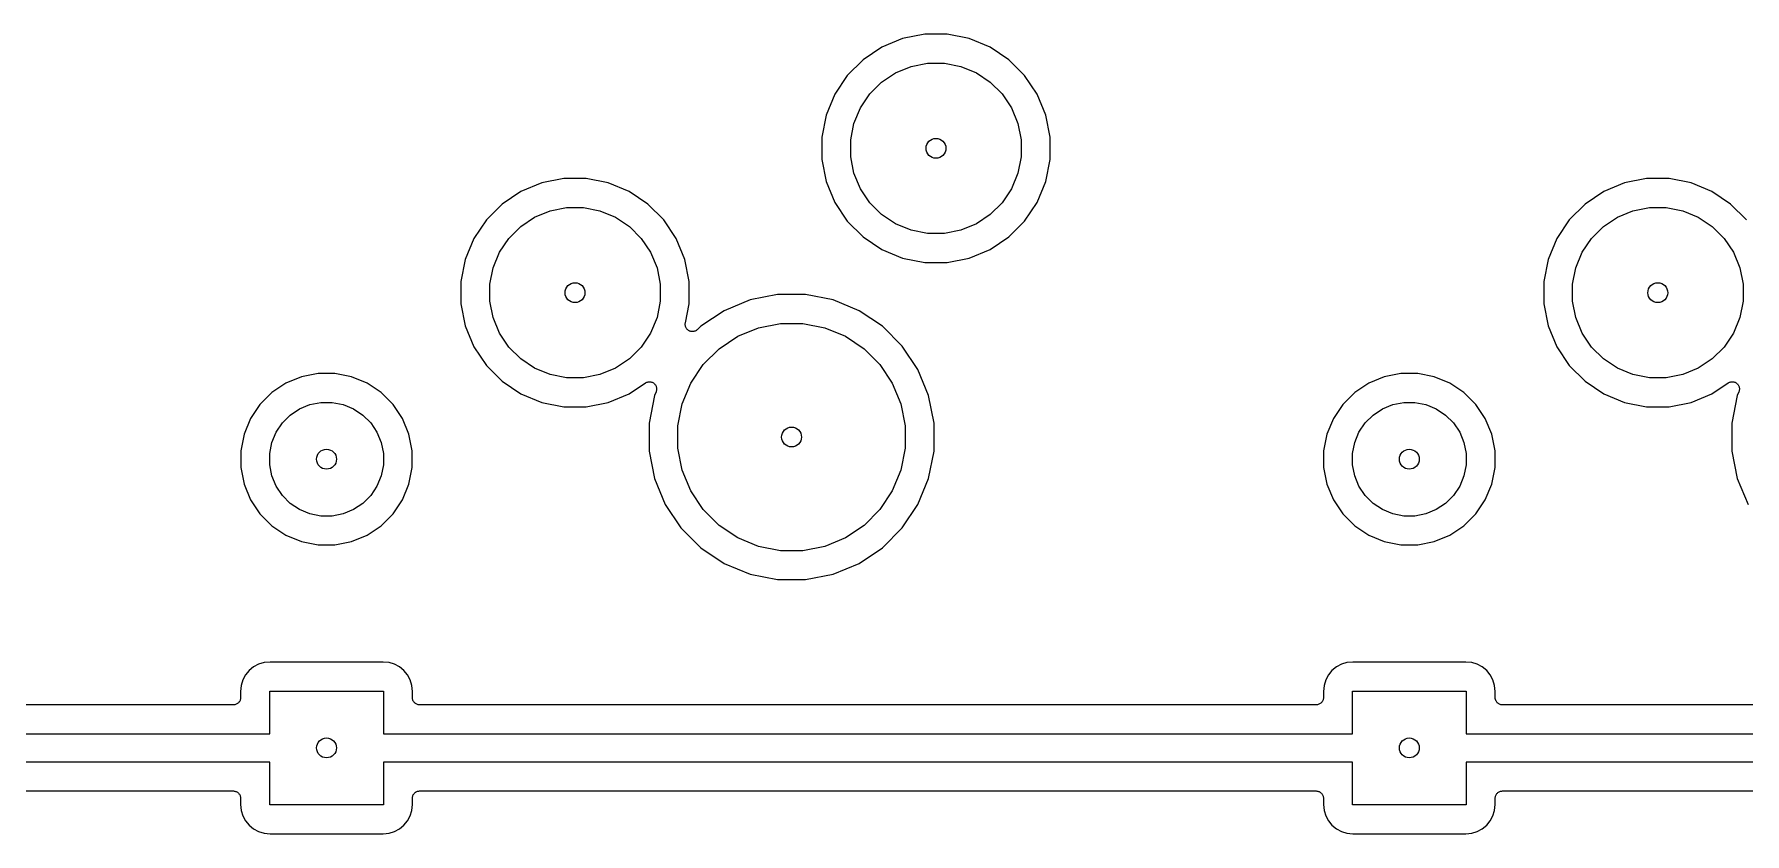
# Model space of a CAD drawing. Extents: x 1.5 to 15, y -8.3 to -3.1.
# Drawn here: x 2.938 to 4.123, y -6.4 to -5.846 of the extents above; entities that cross this region are included whole.
import ezdxf

# ---------------------------------------------------------------- set-up
doc = ezdxf.new("R2010")
doc.units = 0
doc.header["$MEASUREMENT"] = 0
doc.layers.add('BLACK', color=7, linetype='CONTINUOUS')

msp = doc.modelspace()

# ---------------------------------------------------------------- linework, layer by layer
at = {"layer": 'BLACK', "linetype": 'CONTINUOUS'}
for p, q in [((3.54003, -5.84869), (3.52564, -5.85465)), ((3.5553, -5.84565), (3.54003, -5.84869)), ((3.57088, -5.84565), (3.5553, -5.84565)), ((3.58615, -5.84869), (3.57088, -5.84565)), ((3.60054, -5.85465), (3.58615, -5.84869)), ((3.5127, -5.8633), (3.50168, -5.87431)), ((3.52564, -5.85465), (3.5127, -5.8633)), ((3.61349, -5.8633), (3.60054, -5.85465)), ((3.6245, -5.87431), (3.61349, -5.8633)), ((3.50168, -5.87431), (3.49303, -5.88726)), ((3.52545, -5.87883), (3.53512, -5.87237)), ((3.53512, -5.87237), (3.54586, -5.86792)), ((3.54586, -5.86792), (3.55727, -5.86565)), ((3.55727, -5.86565), (3.56891, -5.86565)), ((3.56891, -5.86565), (3.58032, -5.86792)), ((3.58032, -5.86792), (3.59106, -5.87237)), ((3.59106, -5.87237), (3.60074, -5.87883)), ((3.63315, -5.88726), (3.6245, -5.87431)), ((3.49303, -5.88726), (3.48707, -5.90165)), ((3.51076, -5.89673), (3.51722, -5.88706)), ((3.51722, -5.88706), (3.52545, -5.87883)), ((3.60074, -5.87883), (3.60896, -5.88706)), ((3.60896, -5.88706), (3.61542, -5.89673)), ((3.63911, -5.90165), (3.63315, -5.88726)), ((3.5063, -5.90748), (3.51076, -5.89673)), ((3.61542, -5.89673), (3.61988, -5.90748)), ((3.48707, -5.90165), (3.48404, -5.91692)), ((3.50404, -5.91889), (3.5063, -5.90748)), ((3.61988, -5.90748), (3.62215, -5.91889)), ((3.64215, -5.91692), (3.63911, -5.90165)), ((3.48404, -5.91692), (3.48404, -5.93249)), ((3.50404, -5.93052), (3.50404, -5.91889)), ((3.62215, -5.91889), (3.62215, -5.93052)), ((3.64215, -5.93249), (3.64215, -5.91692)), ((3.48404, -5.93249), (3.48707, -5.94776)), ((3.5063, -5.94193), (3.50404, -5.93052)), ((3.62215, -5.93052), (3.61988, -5.94193)), ((3.63911, -5.94776), (3.64215, -5.93249)), ((3.3053, -5.94565), (3.29003, -5.94869)), ((3.32088, -5.94565), (3.3053, -5.94565)), ((3.33615, -5.94869), (3.32088, -5.94565)), ((3.48707, -5.94776), (3.49303, -5.96215)), ((3.51076, -5.95268), (3.5063, -5.94193)), ((3.61988, -5.94193), (3.61542, -5.95268)), ((3.63315, -5.96215), (3.63911, -5.94776)), ((4.0553, -5.94565), (4.04003, -5.94869)), ((4.07088, -5.94565), (4.0553, -5.94565)), ((4.08615, -5.94869), (4.07088, -5.94565)), ((3.27564, -5.95465), (3.2627, -5.9633)), ((3.29003, -5.94869), (3.27564, -5.95465)), ((3.35054, -5.95465), (3.33615, -5.94869)), ((3.36349, -5.9633), (3.35054, -5.95465)), ((3.51722, -5.96235), (3.51076, -5.95268)), ((3.61542, -5.95268), (3.60896, -5.96235)), ((4.02564, -5.95465), (4.0127, -5.9633)), ((4.04003, -5.94869), (4.02564, -5.95465)), ((4.10054, -5.95465), (4.08615, -5.94869)), ((4.11349, -5.9633), (4.10054, -5.95465)), ((3.2627, -5.9633), (3.25168, -5.97431)), ((3.28512, -5.97237), (3.29586, -5.96792)), ((3.29586, -5.96792), (3.30727, -5.96565)), ((3.30727, -5.96565), (3.31891, -5.96565)), ((3.31891, -5.96565), (3.33032, -5.96792)), ((3.33032, -5.96792), (3.34106, -5.97237)), ((3.3745, -5.97431), (3.36349, -5.9633)), ((3.49303, -5.96215), (3.50168, -5.9751)), ((3.52545, -5.97058), (3.51722, -5.96235)), ((3.53512, -5.97704), (3.52545, -5.97058)), ((3.60074, -5.97058), (3.59106, -5.97704)), ((3.60896, -5.96235), (3.60074, -5.97058)), ((3.6245, -5.9751), (3.63315, -5.96215)), ((4.0127, -5.9633), (4.00168, -5.97431)), ((4.03512, -5.97237), (4.04586, -5.96792)), ((4.04586, -5.96792), (4.05727, -5.96565)), ((4.05727, -5.96565), (4.06891, -5.96565)), ((4.06891, -5.96565), (4.08032, -5.96792)), ((4.08032, -5.96792), (4.09106, -5.97237)), ((4.1245, -5.97431), (4.11349, -5.9633)), ((3.25168, -5.97431), (3.24303, -5.98726)), ((3.26722, -5.98706), (3.27545, -5.97883)), ((3.27545, -5.97883), (3.28512, -5.97237)), ((3.34106, -5.97237), (3.35074, -5.97883)), ((3.35074, -5.97883), (3.35896, -5.98706)), ((3.38315, -5.98726), (3.3745, -5.97431)), ((3.50168, -5.9751), (3.5127, -5.98611)), ((3.54586, -5.98149), (3.53512, -5.97704)), ((3.55727, -5.98376), (3.54586, -5.98149)), ((3.58032, -5.98149), (3.56891, -5.98376)), ((3.59106, -5.97704), (3.58032, -5.98149)), ((3.61349, -5.98611), (3.6245, -5.9751)), ((4.00168, -5.97431), (3.99303, -5.98726)), ((4.01722, -5.98706), (4.02545, -5.97883)), ((4.02545, -5.97883), (4.03512, -5.97237)), ((4.09106, -5.97237), (4.10074, -5.97883)), ((4.10074, -5.97883), (4.10896, -5.98706)), ((3.24303, -5.98726), (3.23707, -6.00165)), ((3.26076, -5.99673), (3.26722, -5.98706)), ((3.35896, -5.98706), (3.36542, -5.99673)), ((3.38911, -6.00165), (3.38315, -5.98726)), ((3.5127, -5.98611), (3.52564, -5.99476)), ((3.52564, -5.99476), (3.54003, -6.00072)), ((3.56891, -5.98376), (3.55727, -5.98376)), ((3.58615, -6.00072), (3.60054, -5.99476)), ((3.60054, -5.99476), (3.61349, -5.98611)), ((3.99303, -5.98726), (3.98707, -6.00165)), ((4.01076, -5.99673), (4.01722, -5.98706)), ((4.10896, -5.98706), (4.11542, -5.99673)), ((3.23707, -6.00165), (3.23404, -6.01692)), ((3.2563, -6.00748), (3.26076, -5.99673)), ((3.36542, -5.99673), (3.36988, -6.00748)), ((3.39215, -6.01692), (3.38911, -6.00165)), ((3.54003, -6.00072), (3.5553, -6.00376)), ((3.5553, -6.00376), (3.57088, -6.00376)), ((3.57088, -6.00376), (3.58615, -6.00072)), ((3.98707, -6.00165), (3.98404, -6.01692)), ((4.0063, -6.00748), (4.01076, -5.99673)), ((4.11542, -5.99673), (4.11988, -6.00748)), ((3.23404, -6.01692), (3.23404, -6.03249)), ((3.25404, -6.01889), (3.2563, -6.00748)), ((3.25404, -6.03052), (3.25404, -6.01889)), ((3.36988, -6.00748), (3.37215, -6.01889)), ((3.37215, -6.01889), (3.37215, -6.03052)), ((3.39215, -6.03249), (3.39215, -6.01692)), ((3.98404, -6.01692), (3.98404, -6.03249)), ((4.00404, -6.01889), (4.0063, -6.00748)), ((4.00404, -6.03052), (4.00404, -6.01889)), ((4.11988, -6.00748), (4.12215, -6.01889)), ((4.12215, -6.01889), (4.12215, -6.03052)), ((3.2563, -6.04193), (3.25404, -6.03052)), ((3.37215, -6.03052), (3.36988, -6.04193)), ((3.43429, -6.02976), (3.41632, -6.0372)), ((3.45337, -6.02596), (3.43429, -6.02976)), ((3.47282, -6.02596), (3.45337, -6.02596)), ((3.49189, -6.02976), (3.47282, -6.02596)), ((3.50986, -6.0372), (3.49189, -6.02976)), ((4.0063, -6.04193), (4.00404, -6.03052)), ((4.12215, -6.03052), (4.11988, -6.04193)), ((3.23404, -6.03249), (3.23707, -6.04776)), ((3.26076, -6.05268), (3.2563, -6.04193)), ((3.36988, -6.04193), (3.36542, -6.05268)), ((3.38952, -6.04568), (3.39215, -6.03249)), ((3.41632, -6.0372), (3.40015, -6.04801)), ((3.52603, -6.04801), (3.50986, -6.0372)), ((3.98404, -6.03249), (3.98707, -6.04776)), ((4.01076, -6.05268), (4.0063, -6.04193)), ((4.11988, -6.04193), (4.11542, -6.05268)), ((3.23707, -6.04776), (3.24303, -6.06215)), ((3.26722, -6.06235), (3.26076, -6.05268)), ((3.36542, -6.05268), (3.35896, -6.06235)), ((3.38943, -6.04664), (3.38947, -6.04616)), ((3.38943, -6.04665), (3.38943, -6.04664)), ((3.38947, -6.04713), (3.38943, -6.04665)), ((3.38943, -6.04665), (3.38943, -6.04665)), ((3.38947, -6.04616), (3.38952, -6.04568)), ((3.38952, -6.04761), (3.38947, -6.04713)), ((3.38952, -6.04762), (3.38952, -6.04761)), ((3.38952, -6.04763), (3.38952, -6.04762)), ((3.38966, -6.04809), (3.38952, -6.04763)), ((3.3898, -6.04855), (3.38966, -6.04809)), ((3.3898, -6.04856), (3.3898, -6.04855)), ((3.3898, -6.04855), (3.3898, -6.04855)), ((3.39003, -6.04899), (3.3898, -6.04856)), ((3.39025, -6.04941), (3.39003, -6.04899)), ((3.39026, -6.04942), (3.39025, -6.04941)), ((3.39056, -6.04979), (3.39026, -6.04942)), ((3.39026, -6.04942), (3.39026, -6.04942)), ((3.39087, -6.05017), (3.39056, -6.04979)), ((3.39087, -6.05018), (3.39087, -6.05017)), ((3.39087, -6.05017), (3.39087, -6.05017)), ((3.39124, -6.05048), (3.39087, -6.05018)), ((3.39161, -6.05079), (3.39124, -6.05048)), ((3.39162, -6.0508), (3.39161, -6.05079)), ((3.39163, -6.0508), (3.39162, -6.0508)), ((3.39205, -6.05103), (3.39163, -6.0508)), ((3.39247, -6.05126), (3.39205, -6.05103)), ((3.39248, -6.05126), (3.39247, -6.05126)), ((3.39248, -6.05127), (3.39248, -6.05126)), ((3.39295, -6.05141), (3.39248, -6.05127)), ((3.3934, -6.05155), (3.39295, -6.05141)), ((3.39341, -6.05155), (3.3934, -6.05155)), ((3.39342, -6.05156), (3.39341, -6.05155)), ((3.3939, -6.05161), (3.39342, -6.05156)), ((3.39437, -6.05166), (3.3939, -6.05161)), ((3.39438, -6.05166), (3.39437, -6.05166)), ((3.39439, -6.05166), (3.39438, -6.05166)), ((3.39486, -6.05162), (3.39439, -6.05166)), ((3.39535, -6.05157), (3.39486, -6.05162)), ((3.39536, -6.05157), (3.39535, -6.05157)), ((3.39535, -6.05157), (3.39535, -6.05157)), ((3.39582, -6.05144), (3.39536, -6.05157)), ((3.39628, -6.0513), (3.39582, -6.05144)), ((3.39629, -6.0513), (3.39628, -6.0513)), ((3.39673, -6.05107), (3.39629, -6.0513)), ((3.39629, -6.0513), (3.39629, -6.0513)), ((3.39715, -6.05085), (3.39673, -6.05107)), ((3.39716, -6.05085), (3.39715, -6.05085)), ((3.39715, -6.05085), (3.39715, -6.05085)), ((3.39753, -6.05054), (3.39716, -6.05085)), ((3.39791, -6.05024), (3.39753, -6.05054)), ((3.39792, -6.05023), (3.39791, -6.05024)), ((3.39796, -6.05019), (3.39792, -6.05023)), ((3.39792, -6.05023), (3.39792, -6.05023)), ((3.39792, -6.05023), (3.39792, -6.05023)), ((3.40015, -6.04801), (3.39796, -6.05019)), ((3.42579, -6.05493), (3.44012, -6.04899)), ((3.44012, -6.04899), (3.45534, -6.04596)), ((3.45534, -6.04596), (3.47085, -6.04596)), ((3.47085, -6.04596), (3.48606, -6.04899)), ((3.48606, -6.04899), (3.50039, -6.05493)), ((3.53979, -6.06176), (3.52603, -6.04801)), ((3.98707, -6.04776), (3.99303, -6.06215)), ((4.01722, -6.06235), (4.01076, -6.05268)), ((4.11542, -6.05268), (4.10896, -6.06235)), ((3.24303, -6.06215), (3.25168, -6.0751)), ((3.27545, -6.07058), (3.26722, -6.06235)), ((3.35896, -6.06235), (3.35074, -6.07058)), ((3.40193, -6.07451), (3.4129, -6.06354)), ((3.4129, -6.06354), (3.42579, -6.05493)), ((3.50039, -6.05493), (3.51328, -6.06354)), ((3.51328, -6.06354), (3.52425, -6.07451)), ((3.55059, -6.07793), (3.53979, -6.06176)), ((3.99303, -6.06215), (4.00168, -6.0751)), ((4.02545, -6.07058), (4.01722, -6.06235)), ((4.10896, -6.06235), (4.10074, -6.07058)), ((3.25168, -6.0751), (3.2627, -6.08611)), ((3.28512, -6.07704), (3.27545, -6.07058)), ((3.29586, -6.08149), (3.28512, -6.07704)), ((3.34106, -6.07704), (3.33032, -6.08149)), ((3.35074, -6.07058), (3.34106, -6.07704)), ((3.39331, -6.08741), (3.40193, -6.07451)), ((3.52425, -6.07451), (3.53287, -6.08741)), ((3.55804, -6.0959), (3.55059, -6.07793)), ((4.00168, -6.0751), (4.0127, -6.08611)), ((4.03512, -6.07704), (4.02545, -6.07058)), ((4.04586, -6.08149), (4.03512, -6.07704)), ((4.09106, -6.07704), (4.08032, -6.08149)), ((4.10074, -6.07058), (4.09106, -6.07704)), ((3.11284, -6.08745), (3.10312, -6.09394)), ((3.12365, -6.08297), (3.11284, -6.08745)), ((3.13512, -6.08069), (3.12365, -6.08297)), ((3.14681, -6.08069), (3.13512, -6.08069)), ((3.15828, -6.08297), (3.14681, -6.08069)), ((3.16909, -6.08745), (3.15828, -6.08297)), ((3.17881, -6.09394), (3.16909, -6.08745)), ((3.2627, -6.08611), (3.27564, -6.09476)), ((3.30727, -6.08376), (3.29586, -6.08149)), ((3.31891, -6.08376), (3.30727, -6.08376)), ((3.33032, -6.08149), (3.31891, -6.08376)), ((3.35054, -6.09476), (3.36183, -6.08722)), ((3.36183, -6.08722), (3.36188, -6.08718)), ((3.36188, -6.08718), (3.36188, -6.08718)), ((3.36188, -6.08718), (3.36188, -6.08718)), ((3.36188, -6.08718), (3.36189, -6.08718)), ((3.36189, -6.08718), (3.36232, -6.08695)), ((3.36232, -6.08695), (3.36274, -6.08673)), ((3.36274, -6.08673), (3.36275, -6.08673)), ((3.36275, -6.08673), (3.36276, -6.08673)), ((3.36276, -6.08673), (3.36322, -6.0866)), ((3.36322, -6.0866), (3.36368, -6.08646)), ((3.36368, -6.08646), (3.36369, -6.08646)), ((3.36369, -6.08646), (3.36417, -6.08642)), ((3.36369, -6.08646), (3.36369, -6.08646)), ((3.36417, -6.08642), (3.36465, -6.08637)), ((3.36465, -6.08637), (3.36466, -6.08637)), ((3.36466, -6.08637), (3.36467, -6.08637)), ((3.36467, -6.08637), (3.36516, -6.08643)), ((3.36516, -6.08643), (3.36562, -6.08648)), ((3.36562, -6.08648), (3.36563, -6.08648)), ((3.36563, -6.08648), (3.36564, -6.08648)), ((3.36564, -6.08648), (3.36611, -6.08663)), ((3.36611, -6.08663), (3.36655, -6.08677)), ((3.36655, -6.08677), (3.36656, -6.08677)), ((3.36656, -6.08677), (3.36657, -6.08677)), ((3.36657, -6.08677), (3.367, -6.08701)), ((3.367, -6.08701), (3.36741, -6.08723)), ((3.36741, -6.08723), (3.36742, -6.08724)), ((3.36742, -6.08724), (3.36742, -6.08724)), ((3.36742, -6.08724), (3.3678, -6.08755)), ((3.3678, -6.08755), (3.36816, -6.08786)), ((3.36816, -6.08786), (3.36817, -6.08786)), ((3.36817, -6.08786), (3.36817, -6.08787)), ((3.36817, -6.08787), (3.36848, -6.08824)), ((3.36848, -6.08824), (3.36878, -6.08861)), ((3.36878, -6.08861), (3.36878, -6.08862)), ((3.36878, -6.08862), (3.36879, -6.08862)), ((3.36879, -6.08862), (3.36902, -6.08906)), ((3.36902, -6.08906), (3.36924, -6.08948)), ((3.36924, -6.08948), (3.36924, -6.08948)), ((3.36924, -6.08948), (3.36924, -6.08949)), ((3.36924, -6.08949), (3.36938, -6.08996)), ((3.36938, -6.08996), (3.36952, -6.09041)), ((3.38738, -6.10174), (3.39331, -6.08741)), ((3.53287, -6.08741), (3.5388, -6.10174)), ((3.86284, -6.08745), (3.85312, -6.09394)), ((3.87365, -6.08297), (3.86284, -6.08745)), ((3.88512, -6.08069), (3.87365, -6.08297)), ((3.89681, -6.08069), (3.88512, -6.08069)), ((3.90828, -6.08297), (3.89681, -6.08069)), ((3.91909, -6.08745), (3.90828, -6.08297)), ((3.92881, -6.09394), (3.91909, -6.08745)), ((4.0127, -6.08611), (4.02564, -6.09476)), ((4.05727, -6.08376), (4.04586, -6.08149)), ((4.06891, -6.08376), (4.05727, -6.08376)), ((4.08032, -6.08149), (4.06891, -6.08376)), ((4.10054, -6.09476), (4.11183, -6.08722)), ((4.11183, -6.08722), (4.11188, -6.08718)), ((4.11188, -6.08718), (4.11188, -6.08718)), ((4.11188, -6.08718), (4.11188, -6.08718)), ((4.11188, -6.08718), (4.11189, -6.08718)), ((4.11189, -6.08718), (4.11232, -6.08695)), ((4.11232, -6.08695), (4.11274, -6.08673)), ((4.11274, -6.08673), (4.11275, -6.08673)), ((4.11275, -6.08673), (4.11276, -6.08673)), ((4.11276, -6.08673), (4.11322, -6.0866)), ((4.11322, -6.0866), (4.11368, -6.08646)), ((4.11368, -6.08646), (4.11369, -6.08646)), ((4.11369, -6.08646), (4.11417, -6.08642)), ((4.11369, -6.08646), (4.11369, -6.08646)), ((4.11417, -6.08642), (4.11465, -6.08637)), ((4.11465, -6.08637), (4.11466, -6.08637)), ((4.11466, -6.08637), (4.11467, -6.08637)), ((4.11467, -6.08637), (4.11516, -6.08643)), ((4.11516, -6.08643), (4.11562, -6.08648)), ((4.11562, -6.08648), (4.11563, -6.08648)), ((4.11563, -6.08648), (4.11564, -6.08648)), ((4.11564, -6.08648), (4.11611, -6.08663)), ((4.11611, -6.08663), (4.11655, -6.08677)), ((4.11655, -6.08677), (4.11656, -6.08677)), ((4.11656, -6.08677), (4.11657, -6.08677)), ((4.11657, -6.08677), (4.117, -6.08701)), ((4.117, -6.08701), (4.11741, -6.08723)), ((4.11741, -6.08723), (4.11742, -6.08724)), ((4.11742, -6.08724), (4.11742, -6.08724)), ((4.11742, -6.08724), (4.1178, -6.08755)), ((4.1178, -6.08755), (4.11816, -6.08786)), ((4.11816, -6.08786), (4.11817, -6.08786)), ((4.11817, -6.08786), (4.11817, -6.08787)), ((4.11817, -6.08787), (4.11848, -6.08824)), ((4.11848, -6.08824), (4.11878, -6.08861)), ((4.11878, -6.08861), (4.11878, -6.08862)), ((4.11878, -6.08862), (4.11879, -6.08862)), ((4.11879, -6.08862), (4.11902, -6.08906)), ((4.11902, -6.08906), (4.11924, -6.08948)), ((4.11924, -6.08948), (4.11924, -6.08948)), ((4.11924, -6.08948), (4.11924, -6.08949)), ((4.11924, -6.08949), (4.11938, -6.08996)), ((4.11938, -6.08996), (4.11952, -6.09041)), ((3.10312, -6.09394), (3.09485, -6.10221)), ((3.12948, -6.1022), (3.13709, -6.10069)), ((3.13709, -6.10069), (3.14484, -6.10069)), ((3.14484, -6.10069), (3.15245, -6.1022)), ((3.18708, -6.10221), (3.17881, -6.09394)), ((3.27564, -6.09476), (3.29003, -6.10072)), ((3.29003, -6.10072), (3.3053, -6.10376)), ((3.32088, -6.10376), (3.33615, -6.10072)), ((3.33615, -6.10072), (3.35054, -6.09476)), ((3.36814, -6.0959), (3.36435, -6.11498)), ((3.36923, -6.09329), (3.36814, -6.0959)), ((3.36937, -6.09283), (3.36923, -6.09329)), ((3.36951, -6.09237), (3.36937, -6.09283)), ((3.36956, -6.09188), (3.36951, -6.09235)), ((3.36951, -6.09235), (3.36951, -6.09236)), ((3.36951, -6.09236), (3.36951, -6.09237)), ((3.36952, -6.09041), (3.36952, -6.09042)), ((3.36952, -6.09042), (3.36952, -6.09042)), ((3.36952, -6.09042), (3.36956, -6.09092)), ((3.36956, -6.09092), (3.36961, -6.09138)), ((3.36961, -6.09139), (3.36956, -6.09188)), ((3.36961, -6.09138), (3.36961, -6.09139)), ((3.36961, -6.09139), (3.36961, -6.09139)), ((3.38435, -6.11695), (3.38738, -6.10174)), ((3.5388, -6.10174), (3.54183, -6.11695)), ((3.56183, -6.11498), (3.55804, -6.0959)), ((3.85312, -6.09394), (3.84485, -6.10221)), ((3.87948, -6.1022), (3.88709, -6.10069)), ((3.88709, -6.10069), (3.89484, -6.10069)), ((3.89484, -6.10069), (3.90245, -6.1022)), ((3.93708, -6.10221), (3.92881, -6.09394)), ((4.02564, -6.09476), (4.04003, -6.10072)), ((4.04003, -6.10072), (4.0553, -6.10376)), ((4.07088, -6.10376), (4.08615, -6.10072)), ((4.08615, -6.10072), (4.10054, -6.09476)), ((4.11814, -6.0959), (4.11435, -6.11498)), ((4.11923, -6.09329), (4.11814, -6.0959)), ((4.11937, -6.09283), (4.11923, -6.09329)), ((4.11951, -6.09237), (4.11937, -6.09283)), ((4.11956, -6.09188), (4.11951, -6.09235)), ((4.11951, -6.09235), (4.11951, -6.09236)), ((4.11951, -6.09236), (4.11951, -6.09237)), ((4.11952, -6.09041), (4.11952, -6.09042)), ((4.11952, -6.09042), (4.11952, -6.09042)), ((4.11952, -6.09042), (4.11956, -6.09092)), ((4.11956, -6.09092), (4.11961, -6.09138)), ((4.11961, -6.09139), (4.11956, -6.09188)), ((4.11961, -6.09138), (4.11961, -6.09139)), ((4.11961, -6.09139), (4.11961, -6.09139)), ((3.08835, -6.11194), (3.08388, -6.12274)), ((3.09485, -6.10221), (3.08835, -6.11194)), ((3.11038, -6.11496), (3.11587, -6.10948)), ((3.11587, -6.10948), (3.12232, -6.10517)), ((3.12232, -6.10517), (3.12948, -6.1022)), ((3.15245, -6.1022), (3.15961, -6.10517)), ((3.15961, -6.10517), (3.16606, -6.10948)), ((3.16606, -6.10948), (3.17155, -6.11496)), ((3.19358, -6.11194), (3.18708, -6.10221)), ((3.19805, -6.12274), (3.19358, -6.11194)), ((3.3053, -6.10376), (3.32088, -6.10376)), ((3.83835, -6.11194), (3.83388, -6.12274)), ((3.84485, -6.10221), (3.83835, -6.11194)), ((3.86038, -6.11496), (3.86587, -6.10948)), ((3.86587, -6.10948), (3.87232, -6.10517)), ((3.87232, -6.10517), (3.87948, -6.1022)), ((3.90245, -6.1022), (3.90961, -6.10517)), ((3.90961, -6.10517), (3.91606, -6.10948)), ((3.91606, -6.10948), (3.92155, -6.11496)), ((3.94358, -6.11194), (3.93708, -6.10221)), ((3.94805, -6.12274), (3.94358, -6.11194)), ((4.0553, -6.10376), (4.07088, -6.10376)), ((3.08388, -6.12274), (3.08159, -6.13421)), ((3.10311, -6.12858), (3.10608, -6.12141)), ((3.10608, -6.12141), (3.11038, -6.11496)), ((3.17155, -6.11496), (3.17585, -6.12141)), ((3.17585, -6.12141), (3.17882, -6.12858)), ((3.20033, -6.13421), (3.19805, -6.12274)), ((3.36435, -6.11498), (3.36435, -6.13443)), ((3.38435, -6.13246), (3.38435, -6.11695)), ((3.54183, -6.11695), (3.54183, -6.13246)), ((3.56183, -6.13443), (3.56183, -6.11498)), ((3.83388, -6.12274), (3.83159, -6.13421)), ((3.85311, -6.12858), (3.85608, -6.12141)), ((3.85608, -6.12141), (3.86038, -6.11496)), ((3.92155, -6.11496), (3.92585, -6.12141)), ((3.92585, -6.12141), (3.92882, -6.12858)), ((3.95033, -6.13421), (3.94805, -6.12274)), ((4.11435, -6.11498), (4.11435, -6.13443)), ((3.08159, -6.13421), (3.08159, -6.14591)), ((3.10159, -6.13618), (3.10311, -6.12858)), ((3.10159, -6.14394), (3.10159, -6.13618)), ((3.17882, -6.12858), (3.18033, -6.13618)), ((3.18033, -6.13618), (3.18033, -6.14394)), ((3.20033, -6.14591), (3.20033, -6.13421)), ((3.36435, -6.13443), (3.36814, -6.15351)), ((3.38738, -6.14767), (3.38435, -6.13246)), ((3.54183, -6.13246), (3.5388, -6.14767)), ((3.55804, -6.15351), (3.56183, -6.13443)), ((3.83159, -6.13421), (3.83159, -6.14591)), ((3.85159, -6.13618), (3.85311, -6.12858)), ((3.85159, -6.14394), (3.85159, -6.13618)), ((3.92882, -6.12858), (3.93033, -6.13618)), ((3.93033, -6.13618), (3.93033, -6.14394)), ((3.95033, -6.14591), (3.95033, -6.13421)), ((4.11435, -6.13443), (4.11814, -6.15351)), ((3.08159, -6.14591), (3.08388, -6.15738)), ((3.10311, -6.15154), (3.10159, -6.14394)), ((3.18033, -6.14394), (3.17882, -6.15154)), ((3.19805, -6.15738), (3.20033, -6.14591)), ((3.39331, -6.162), (3.38738, -6.14767)), ((3.5388, -6.14767), (3.53287, -6.162)), ((3.83159, -6.14591), (3.83388, -6.15738)), ((3.85311, -6.15154), (3.85159, -6.14394)), ((3.93033, -6.14394), (3.92882, -6.15154)), ((3.94805, -6.15738), (3.95033, -6.14591)), ((3.08388, -6.15738), (3.08835, -6.16818)), ((3.10608, -6.15871), (3.10311, -6.15154)), ((3.11038, -6.16516), (3.10608, -6.15871)), ((3.17585, -6.15871), (3.17155, -6.16516)), ((3.17882, -6.15154), (3.17585, -6.15871)), ((3.19358, -6.16818), (3.19805, -6.15738)), ((3.36814, -6.15351), (3.37559, -6.17148)), ((3.55059, -6.17148), (3.55804, -6.15351)), ((3.83388, -6.15738), (3.83835, -6.16818)), ((3.85608, -6.15871), (3.85311, -6.15154)), ((3.86038, -6.16516), (3.85608, -6.15871)), ((3.92585, -6.15871), (3.92155, -6.16516)), ((3.92882, -6.15154), (3.92585, -6.15871)), ((3.94358, -6.16818), (3.94805, -6.15738)), ((4.11814, -6.15351), (4.12559, -6.17148)), ((3.08835, -6.16818), (3.09485, -6.17791)), ((3.11587, -6.17064), (3.11038, -6.16516)), ((3.12232, -6.17495), (3.11587, -6.17064)), ((3.16606, -6.17064), (3.15961, -6.17495)), ((3.17155, -6.16516), (3.16606, -6.17064)), ((3.18708, -6.17791), (3.19358, -6.16818)), ((3.37559, -6.17148), (3.38639, -6.18765)), ((3.40193, -6.1749), (3.39331, -6.162)), ((3.53287, -6.162), (3.52425, -6.1749)), ((3.53979, -6.18765), (3.55059, -6.17148)), ((3.83835, -6.16818), (3.84485, -6.17791)), ((3.86587, -6.17064), (3.86038, -6.16516)), ((3.87232, -6.17495), (3.86587, -6.17064)), ((3.91606, -6.17064), (3.90961, -6.17495)), ((3.92155, -6.16516), (3.91606, -6.17064)), ((3.93708, -6.17791), (3.94358, -6.16818)), ((3.09485, -6.17791), (3.10312, -6.18617)), ((3.12948, -6.17792), (3.12232, -6.17495)), ((3.13709, -6.17943), (3.12948, -6.17792)), ((3.14484, -6.17943), (3.13709, -6.17943)), ((3.15245, -6.17792), (3.14484, -6.17943)), ((3.15961, -6.17495), (3.15245, -6.17792)), ((3.17881, -6.18617), (3.18708, -6.17791)), ((3.4129, -6.18587), (3.40193, -6.1749)), ((3.52425, -6.1749), (3.51328, -6.18587)), ((3.84485, -6.17791), (3.85312, -6.18617)), ((3.87948, -6.17792), (3.87232, -6.17495)), ((3.88709, -6.17943), (3.87948, -6.17792)), ((3.89484, -6.17943), (3.88709, -6.17943)), ((3.90245, -6.17792), (3.89484, -6.17943)), ((3.90961, -6.17495), (3.90245, -6.17792)), ((3.92881, -6.18617), (3.93708, -6.17791)), ((3.10312, -6.18617), (3.11284, -6.19267)), ((3.11284, -6.19267), (3.12365, -6.19715)), ((3.15828, -6.19715), (3.16909, -6.19267)), ((3.16909, -6.19267), (3.17881, -6.18617)), ((3.38639, -6.18765), (3.40015, -6.2014)), ((3.42579, -6.19448), (3.4129, -6.18587)), ((3.44012, -6.20042), (3.42579, -6.19448)), ((3.50039, -6.19448), (3.48606, -6.20042)), ((3.51328, -6.18587), (3.50039, -6.19448)), ((3.52603, -6.2014), (3.53979, -6.18765)), ((3.85312, -6.18617), (3.86284, -6.19267)), ((3.86284, -6.19267), (3.87365, -6.19715)), ((3.90828, -6.19715), (3.91909, -6.19267)), ((3.91909, -6.19267), (3.92881, -6.18617)), ((3.12365, -6.19715), (3.13512, -6.19943)), ((3.13512, -6.19943), (3.14681, -6.19943)), ((3.14681, -6.19943), (3.15828, -6.19715)), ((3.40015, -6.2014), (3.41632, -6.21221)), ((3.45534, -6.20344), (3.44012, -6.20042)), ((3.47085, -6.20344), (3.45534, -6.20344)), ((3.48606, -6.20042), (3.47085, -6.20344)), ((3.50986, -6.21221), (3.52603, -6.2014)), ((3.87365, -6.19715), (3.88512, -6.19943)), ((3.88512, -6.19943), (3.89681, -6.19943)), ((3.89681, -6.19943), (3.90828, -6.19715)), ((3.41632, -6.21221), (3.43429, -6.21965)), ((3.43429, -6.21965), (3.45337, -6.22344)), ((3.47282, -6.22344), (3.49189, -6.21965)), ((3.49189, -6.21965), (3.50986, -6.21221)), ((3.45337, -6.22344), (3.47282, -6.22344)), ((3.08488, -6.28952), (3.08303, -6.293)), ((3.08738, -6.28648), (3.08488, -6.28952)), ((3.09043, -6.28398), (3.08738, -6.28648)), ((3.0939, -6.28212), (3.09043, -6.28398)), ((3.09767, -6.28098), (3.0939, -6.28212)), ((3.10184, -6.28057), (3.09767, -6.28098)), ((3.18009, -6.28057), (3.10184, -6.28057)), ((3.18426, -6.28098), (3.18009, -6.28057)), ((3.18803, -6.28212), (3.18426, -6.28098)), ((3.1915, -6.28398), (3.18803, -6.28212)), ((3.19455, -6.28648), (3.1915, -6.28398)), ((3.19704, -6.28952), (3.19455, -6.28648)), ((3.1989, -6.293), (3.19704, -6.28952)), ((3.83488, -6.28952), (3.83303, -6.293)), ((3.83738, -6.28648), (3.83488, -6.28952)), ((3.84043, -6.28398), (3.83738, -6.28648)), ((3.8439, -6.28212), (3.84043, -6.28398)), ((3.84767, -6.28098), (3.8439, -6.28212)), ((3.85184, -6.28057), (3.84767, -6.28098)), ((3.93009, -6.28057), (3.85184, -6.28057)), ((3.93426, -6.28098), (3.93009, -6.28057)), ((3.93803, -6.28212), (3.93426, -6.28098)), ((3.9415, -6.28398), (3.93803, -6.28212)), ((3.94455, -6.28648), (3.9415, -6.28398)), ((3.94704, -6.28952), (3.94455, -6.28648)), ((3.9489, -6.293), (3.94704, -6.28952)), ((3.08188, -6.29677), (3.08147, -6.30093)), ((3.08147, -6.30093), (3.08147, -6.30522)), ((3.08303, -6.293), (3.08188, -6.29677)), ((3.10159, -6.33022), (3.10159, -6.30069)), ((3.10159, -6.30069), (3.18033, -6.30069)), ((3.18033, -6.30069), (3.18033, -6.33022)), ((3.20005, -6.29677), (3.1989, -6.293)), ((3.20046, -6.30093), (3.20005, -6.29677)), ((3.20046, -6.30522), (3.20046, -6.30093)), ((3.83188, -6.29677), (3.83147, -6.30093)), ((3.83147, -6.30093), (3.83147, -6.30522)), ((3.83303, -6.293), (3.83188, -6.29677)), ((3.85159, -6.33022), (3.85159, -6.30069)), ((3.85159, -6.30069), (3.93033, -6.30069)), ((3.93033, -6.30069), (3.93033, -6.33022)), ((3.95005, -6.29677), (3.9489, -6.293)), ((3.95046, -6.30093), (3.95005, -6.29677)), ((3.95046, -6.30522), (3.95046, -6.30093)), ((3.07647, -6.31022), (2.17421, -6.31022)), ((3.07694, -6.31017), (3.07647, -6.31022)), ((3.07741, -6.31013), (3.07694, -6.31017)), ((3.07743, -6.31012), (3.07741, -6.31013)), ((3.07744, -6.31012), (3.07743, -6.31012)), ((3.0779, -6.30999), (3.07744, -6.31012)), ((3.07835, -6.30985), (3.0779, -6.30999)), ((3.07836, -6.30984), (3.07835, -6.30985)), ((3.07838, -6.30984), (3.07836, -6.30984)), ((3.07879, -6.30962), (3.07838, -6.30984)), ((3.07921, -6.3094), (3.07879, -6.30962)), ((3.07923, -6.30939), (3.07921, -6.3094)), ((3.07924, -6.30938), (3.07923, -6.30939)), ((3.07961, -6.30908), (3.07924, -6.30938)), ((3.07997, -6.30879), (3.07961, -6.30908)), ((3.07998, -6.30878), (3.07997, -6.30879)), ((3.08, -6.30876), (3.07998, -6.30878)), ((3.0803, -6.3084), (3.08, -6.30876)), ((3.0806, -6.30804), (3.0803, -6.3084)), ((3.08061, -6.30803), (3.0806, -6.30804)), ((3.08062, -6.30801), (3.08061, -6.30803)), ((3.08084, -6.3076), (3.08062, -6.30801)), ((3.08107, -6.30719), (3.08084, -6.3076)), ((3.08108, -6.30715), (3.08107, -6.30717)), ((3.08107, -6.30717), (3.08107, -6.30719)), ((3.08122, -6.3067), (3.08108, -6.30715)), ((3.08136, -6.30626), (3.08122, -6.3067)), ((3.08137, -6.30624), (3.08136, -6.30626)), ((3.08142, -6.30576), (3.08137, -6.30622)), ((3.08137, -6.30622), (3.08137, -6.30624)), ((3.08147, -6.30529), (3.08142, -6.30576)), ((3.08147, -6.30522), (3.08147, -6.30525)), ((3.08147, -6.30525), (3.08147, -6.30525)), ((3.08147, -6.30525), (3.08147, -6.30525)), ((3.08147, -6.30525), (3.08147, -6.30529)), ((3.2005, -6.30569), (3.20046, -6.30522)), ((3.20054, -6.30615), (3.2005, -6.30569)), ((3.20055, -6.30617), (3.20054, -6.30615)), ((3.20055, -6.30619), (3.20055, -6.30617)), ((3.20069, -6.30664), (3.20055, -6.30619)), ((3.20082, -6.30709), (3.20069, -6.30664)), ((3.20083, -6.30711), (3.20082, -6.30709)), ((3.20083, -6.30712), (3.20083, -6.30711)), ((3.20105, -6.30754), (3.20083, -6.30712)), ((3.20127, -6.30795), (3.20105, -6.30754)), ((3.20128, -6.30797), (3.20127, -6.30795)), ((3.20129, -6.30798), (3.20128, -6.30797)), ((3.20159, -6.30835), (3.20129, -6.30798)), ((3.20188, -6.30871), (3.20159, -6.30835)), ((3.2019, -6.30873), (3.20188, -6.30871)), ((3.20191, -6.30874), (3.2019, -6.30873)), ((3.20227, -6.30904), (3.20191, -6.30874)), ((3.20263, -6.30934), (3.20227, -6.30904)), ((3.20265, -6.30935), (3.20263, -6.30934)), ((3.20266, -6.30936), (3.20265, -6.30935)), ((3.20307, -6.30959), (3.20266, -6.30936)), ((3.20349, -6.30981), (3.20307, -6.30959)), ((3.2035, -6.30982), (3.20349, -6.30981)), ((3.20352, -6.30983), (3.2035, -6.30982)), ((3.20397, -6.30996), (3.20352, -6.30983)), ((3.20442, -6.31011), (3.20397, -6.30996)), ((3.20443, -6.31011), (3.20442, -6.31011)), ((3.20445, -6.31011), (3.20443, -6.31011)), ((3.20492, -6.31016), (3.20445, -6.31011)), ((3.20539, -6.31022), (3.20492, -6.31016)), ((3.20542, -6.31022), (3.20539, -6.31022)), ((3.20546, -6.31022), (3.20542, -6.31022)), ((3.20542, -6.31022), (3.20542, -6.31022)), ((3.20542, -6.31022), (3.20542, -6.31022)), ((3.82647, -6.31022), (3.20546, -6.31022)), ((3.82694, -6.31017), (3.82647, -6.31022)), ((3.82741, -6.31013), (3.82694, -6.31017)), ((3.82743, -6.31012), (3.82741, -6.31013)), ((3.82744, -6.31012), (3.82743, -6.31012)), ((3.8279, -6.30999), (3.82744, -6.31012)), ((3.82835, -6.30985), (3.8279, -6.30999)), ((3.82836, -6.30984), (3.82835, -6.30985)), ((3.82838, -6.30984), (3.82836, -6.30984)), ((3.82879, -6.30962), (3.82838, -6.30984)), ((3.82921, -6.3094), (3.82879, -6.30962)), ((3.82923, -6.30939), (3.82921, -6.3094)), ((3.82924, -6.30938), (3.82923, -6.30939)), ((3.82961, -6.30908), (3.82924, -6.30938)), ((3.82997, -6.30879), (3.82961, -6.30908)), ((3.82998, -6.30878), (3.82997, -6.30879)), ((3.83, -6.30876), (3.82998, -6.30878)), ((3.8303, -6.3084), (3.83, -6.30876)), ((3.8306, -6.30804), (3.8303, -6.3084)), ((3.83061, -6.30803), (3.8306, -6.30804)), ((3.83062, -6.30801), (3.83061, -6.30803)), ((3.83084, -6.3076), (3.83062, -6.30801)), ((3.83107, -6.30719), (3.83084, -6.3076)), ((3.83108, -6.30715), (3.83107, -6.30717)), ((3.83107, -6.30717), (3.83107, -6.30719)), ((3.83122, -6.3067), (3.83108, -6.30715)), ((3.83136, -6.30626), (3.83122, -6.3067)), ((3.83137, -6.30624), (3.83136, -6.30626)), ((3.83142, -6.30576), (3.83137, -6.30622)), ((3.83137, -6.30622), (3.83137, -6.30624)), ((3.83147, -6.30529), (3.83142, -6.30576)), ((3.83147, -6.30522), (3.83147, -6.30525)), ((3.83147, -6.30525), (3.83147, -6.30525)), ((3.83147, -6.30525), (3.83147, -6.30525)), ((3.83147, -6.30525), (3.83147, -6.30529)), ((3.9505, -6.30569), (3.95046, -6.30522)), ((3.95054, -6.30615), (3.9505, -6.30569)), ((3.95055, -6.30617), (3.95054, -6.30615)), ((3.95055, -6.30619), (3.95055, -6.30617)), ((3.95069, -6.30664), (3.95055, -6.30619)), ((3.95082, -6.30709), (3.95069, -6.30664)), ((3.95083, -6.30711), (3.95082, -6.30709)), ((3.95083, -6.30712), (3.95083, -6.30711)), ((3.95105, -6.30754), (3.95083, -6.30712)), ((3.95127, -6.30795), (3.95105, -6.30754)), ((3.95128, -6.30797), (3.95127, -6.30795)), ((3.95129, -6.30798), (3.95128, -6.30797)), ((3.95159, -6.30835), (3.95129, -6.30798)), ((3.95188, -6.30871), (3.95159, -6.30835)), ((3.9519, -6.30873), (3.95188, -6.30871)), ((3.95191, -6.30874), (3.9519, -6.30873)), ((3.95227, -6.30904), (3.95191, -6.30874)), ((3.95263, -6.30934), (3.95227, -6.30904)), ((3.95265, -6.30935), (3.95263, -6.30934)), ((3.95266, -6.30936), (3.95265, -6.30935)), ((3.95307, -6.30959), (3.95266, -6.30936)), ((3.95349, -6.30981), (3.95307, -6.30959)), ((3.9535, -6.30982), (3.95349, -6.30981)), ((3.95352, -6.30983), (3.9535, -6.30982)), ((3.95397, -6.30996), (3.95352, -6.30983)), ((3.95442, -6.31011), (3.95397, -6.30996)), ((3.95443, -6.31011), (3.95442, -6.31011)), ((3.95445, -6.31011), (3.95443, -6.31011)), ((3.95492, -6.31016), (3.95445, -6.31011)), ((3.95539, -6.31022), (3.95492, -6.31016)), ((3.95542, -6.31022), (3.95539, -6.31022)), ((3.95546, -6.31022), (3.95542, -6.31022)), ((3.95542, -6.31022), (3.95542, -6.31022)), ((3.95542, -6.31022), (3.95542, -6.31022)), ((4.57647, -6.31022), (3.95546, -6.31022)), ((2.14908, -6.33022), (3.10159, -6.33022)), ((3.18033, -6.33022), (3.85159, -6.33022)), ((3.93033, -6.33022), (4.60159, -6.33022)), ((3.10159, -6.3499), (2.14908, -6.3499)), ((3.10159, -6.37943), (3.10159, -6.3499)), ((3.85159, -6.3499), (3.18033, -6.3499)), ((3.18033, -6.3499), (3.18033, -6.37943)), ((3.85159, -6.37943), (3.85159, -6.3499)), ((4.60159, -6.3499), (3.93033, -6.3499)), ((3.93033, -6.3499), (3.93033, -6.37943)), ((2.17421, -6.3699), (3.07647, -6.3699)), ((3.07647, -6.3699), (3.07651, -6.3699)), ((3.07651, -6.3699), (3.07651, -6.3699)), ((3.07651, -6.3699), (3.07651, -6.3699)), ((3.07651, -6.3699), (3.07654, -6.3699)), ((3.07654, -6.3699), (3.07701, -6.36995)), ((3.07701, -6.36995), (3.07748, -6.37)), ((3.07748, -6.37), (3.0775, -6.37001)), ((3.0775, -6.37001), (3.07751, -6.37001)), ((3.07751, -6.37001), (3.07796, -6.37015)), ((3.07796, -6.37015), (3.07841, -6.37029)), ((3.07841, -6.37029), (3.07843, -6.3703)), ((3.07843, -6.3703), (3.07844, -6.37031)), ((3.07844, -6.37031), (3.07885, -6.37053)), ((3.07885, -6.37053), (3.07927, -6.37076)), ((3.07927, -6.37076), (3.07928, -6.37077)), ((3.07928, -6.37077), (3.0793, -6.37078)), ((3.0793, -6.37078), (3.07966, -6.37108)), ((3.07966, -6.37108), (3.08002, -6.37138)), ((3.08002, -6.37138), (3.08003, -6.37139)), ((3.08003, -6.37139), (3.08005, -6.3714)), ((3.08005, -6.3714), (3.08034, -6.37177)), ((3.08034, -6.37177), (3.08064, -6.37213)), ((3.08064, -6.37213), (3.08065, -6.37215)), ((3.08065, -6.37215), (3.08066, -6.37216)), ((3.08066, -6.37216), (3.08088, -6.37258)), ((3.08088, -6.37258), (3.0811, -6.373)), ((3.0811, -6.373), (3.0811, -6.37301)), ((3.0811, -6.37301), (3.08111, -6.37303)), ((3.08111, -6.37303), (3.08124, -6.37348)), ((3.08124, -6.37348), (3.08138, -6.37393)), ((3.08138, -6.37393), (3.08138, -6.37395)), ((3.08138, -6.37395), (3.08138, -6.37396)), ((3.08138, -6.37396), (3.08143, -6.37443)), ((3.20051, -6.37436), (3.20056, -6.3739)), ((3.20056, -6.37386), (3.20071, -6.37341)), ((3.20056, -6.37388), (3.20056, -6.37386)), ((3.20056, -6.3739), (3.20056, -6.37388)), ((3.20071, -6.37341), (3.20085, -6.37296)), ((3.20085, -6.37295), (3.20086, -6.37293)), ((3.20085, -6.37296), (3.20085, -6.37295)), ((3.20086, -6.37293), (3.20109, -6.37252)), ((3.20109, -6.37252), (3.20131, -6.37211)), ((3.20131, -6.37211), (3.20132, -6.37209)), ((3.20132, -6.37209), (3.20133, -6.37208)), ((3.20133, -6.37208), (3.20163, -6.37172)), ((3.20163, -6.37172), (3.20193, -6.37135)), ((3.20193, -6.37135), (3.20195, -6.37134)), ((3.20195, -6.37134), (3.20196, -6.37133)), ((3.20196, -6.37133), (3.20232, -6.37103)), ((3.20232, -6.37103), (3.20269, -6.37074)), ((3.20269, -6.37074), (3.2027, -6.37073)), ((3.2027, -6.37073), (3.20272, -6.37072)), ((3.20272, -6.37072), (3.20313, -6.3705)), ((3.20313, -6.3705), (3.20355, -6.37028)), ((3.20355, -6.37028), (3.20357, -6.37027)), ((3.20357, -6.37027), (3.20358, -6.37027)), ((3.20358, -6.37027), (3.20403, -6.37013)), ((3.20403, -6.37013), (3.20448, -6.37)), ((3.20448, -6.37), (3.2045, -6.37)), ((3.2045, -6.37), (3.20452, -6.36999)), ((3.20452, -6.36999), (3.20499, -6.36995)), ((3.20499, -6.36995), (3.20546, -6.3699)), ((3.20546, -6.3699), (3.82647, -6.3699)), ((3.82647, -6.3699), (3.82651, -6.3699)), ((3.82651, -6.3699), (3.82651, -6.3699)), ((3.82651, -6.3699), (3.82651, -6.3699)), ((3.82651, -6.3699), (3.82654, -6.3699)), ((3.82654, -6.3699), (3.82701, -6.36995)), ((3.82701, -6.36995), (3.82748, -6.37)), ((3.82748, -6.37), (3.8275, -6.37001)), ((3.8275, -6.37001), (3.82751, -6.37001)), ((3.82751, -6.37001), (3.82796, -6.37015)), ((3.82796, -6.37015), (3.82841, -6.37029)), ((3.82841, -6.37029), (3.82843, -6.3703)), ((3.82843, -6.3703), (3.82844, -6.37031)), ((3.82844, -6.37031), (3.82885, -6.37053)), ((3.82885, -6.37053), (3.82927, -6.37076)), ((3.82927, -6.37076), (3.82928, -6.37077)), ((3.82928, -6.37077), (3.8293, -6.37078)), ((3.8293, -6.37078), (3.82966, -6.37108)), ((3.82966, -6.37108), (3.83002, -6.37138)), ((3.83002, -6.37138), (3.83003, -6.37139)), ((3.83003, -6.37139), (3.83005, -6.3714)), ((3.83005, -6.3714), (3.83034, -6.37177)), ((3.83034, -6.37177), (3.83064, -6.37213)), ((3.83064, -6.37213), (3.83065, -6.37215)), ((3.83065, -6.37215), (3.83066, -6.37216)), ((3.83066, -6.37216), (3.83088, -6.37258)), ((3.83088, -6.37258), (3.8311, -6.373)), ((3.8311, -6.373), (3.8311, -6.37301)), ((3.8311, -6.37301), (3.83111, -6.37303)), ((3.83111, -6.37303), (3.83124, -6.37348)), ((3.83124, -6.37348), (3.83138, -6.37393)), ((3.83138, -6.37393), (3.83138, -6.37395)), ((3.83138, -6.37395), (3.83138, -6.37396)), ((3.83138, -6.37396), (3.83143, -6.37443)), ((3.95051, -6.37436), (3.95056, -6.3739)), ((3.95056, -6.37386), (3.95071, -6.37341)), ((3.95056, -6.37388), (3.95056, -6.37386)), ((3.95056, -6.3739), (3.95056, -6.37388)), ((3.95071, -6.37341), (3.95085, -6.37296)), ((3.95085, -6.37295), (3.95086, -6.37293)), ((3.95085, -6.37296), (3.95085, -6.37295)), ((3.95086, -6.37293), (3.95109, -6.37252)), ((3.95109, -6.37252), (3.95131, -6.37211)), ((3.95131, -6.37211), (3.95132, -6.37209)), ((3.95132, -6.37209), (3.95133, -6.37208)), ((3.95133, -6.37208), (3.95163, -6.37172)), ((3.95163, -6.37172), (3.95193, -6.37135)), ((3.95193, -6.37135), (3.95195, -6.37134)), ((3.95195, -6.37134), (3.95196, -6.37133)), ((3.95196, -6.37133), (3.95232, -6.37103)), ((3.95232, -6.37103), (3.95269, -6.37074)), ((3.95269, -6.37074), (3.9527, -6.37073)), ((3.9527, -6.37073), (3.95272, -6.37072)), ((3.95272, -6.37072), (3.95313, -6.3705)), ((3.95313, -6.3705), (3.95355, -6.37028)), ((3.95355, -6.37028), (3.95357, -6.37027)), ((3.95357, -6.37027), (3.95358, -6.37027)), ((3.95358, -6.37027), (3.95403, -6.37013)), ((3.95403, -6.37013), (3.95448, -6.37)), ((3.95448, -6.37), (3.9545, -6.37)), ((3.9545, -6.37), (3.95452, -6.36999)), ((3.95452, -6.36999), (3.95499, -6.36995)), ((3.95499, -6.36995), (3.95546, -6.3699)), ((3.95546, -6.3699), (4.57647, -6.3699)), ((3.08143, -6.37443), (3.08147, -6.3749)), ((3.08147, -6.3749), (3.08147, -6.37918)), ((3.08147, -6.37918), (3.08188, -6.38335)), ((3.08188, -6.38335), (3.08303, -6.38712)), ((3.18033, -6.37943), (3.10159, -6.37943)), ((3.1989, -6.38712), (3.20005, -6.38335)), ((3.20005, -6.38335), (3.20046, -6.37918)), ((3.20046, -6.37483), (3.20051, -6.37436)), ((3.20046, -6.37487), (3.20046, -6.37483)), ((3.20046, -6.3749), (3.20046, -6.37487)), ((3.20046, -6.37487), (3.20046, -6.37487)), ((3.20046, -6.37487), (3.20046, -6.37487)), ((3.20046, -6.37918), (3.20046, -6.3749)), ((3.83143, -6.37443), (3.83147, -6.3749)), ((3.83147, -6.3749), (3.83147, -6.37918)), ((3.83147, -6.37918), (3.83188, -6.38335)), ((3.83188, -6.38335), (3.83303, -6.38712)), ((3.93033, -6.37943), (3.85159, -6.37943)), ((3.9489, -6.38712), (3.95005, -6.38335)), ((3.95005, -6.38335), (3.95046, -6.37918)), ((3.95046, -6.37483), (3.95051, -6.37436)), ((3.95046, -6.37487), (3.95046, -6.37483)), ((3.95046, -6.3749), (3.95046, -6.37487)), ((3.95046, -6.37487), (3.95046, -6.37487)), ((3.95046, -6.37487), (3.95046, -6.37487)), ((3.95046, -6.37918), (3.95046, -6.3749)), ((3.08303, -6.38712), (3.08488, -6.39059)), ((3.08488, -6.39059), (3.08738, -6.39364)), ((3.08738, -6.39364), (3.09043, -6.39614)), ((3.09043, -6.39614), (3.0939, -6.398)), ((3.0939, -6.398), (3.09767, -6.39914)), ((3.18426, -6.39914), (3.18803, -6.398)), ((3.18803, -6.398), (3.1915, -6.39614)), ((3.1915, -6.39614), (3.19455, -6.39364)), ((3.19455, -6.39364), (3.19704, -6.39059)), ((3.19704, -6.39059), (3.1989, -6.38712)), ((3.83303, -6.38712), (3.83488, -6.39059)), ((3.83488, -6.39059), (3.83738, -6.39364)), ((3.83738, -6.39364), (3.84043, -6.39614)), ((3.84043, -6.39614), (3.8439, -6.398)), ((3.8439, -6.398), (3.84767, -6.39914)), ((3.93426, -6.39914), (3.93803, -6.398)), ((3.93803, -6.398), (3.9415, -6.39614)), ((3.9415, -6.39614), (3.94455, -6.39364)), ((3.94455, -6.39364), (3.94704, -6.39059)), ((3.94704, -6.39059), (3.9489, -6.38712)), ((3.09767, -6.39914), (3.10184, -6.39955)), ((3.10184, -6.39955), (3.18009, -6.39955)), ((3.18009, -6.39955), (3.18426, -6.39914)), ((3.84767, -6.39914), (3.85184, -6.39955)), ((3.85184, -6.39955), (3.93009, -6.39955)), ((3.93009, -6.39955), (3.93426, -6.39914))]:
    msp.add_line(p, q, dxfattribs=at)
at = {"layer": 'BLACK'}
for centre in [(3.56309, -5.9247), (3.31309, -6.0247), (4.06309, -6.0247), (3.46309, -6.1247), (3.14096, -6.14006), (3.89096, -6.14006), (3.14096, -6.34006), (3.89096, -6.34006)]:
    msp.add_circle(centre, 0.00689, dxfattribs=at)

doc.saveas('drawing.dxf')
